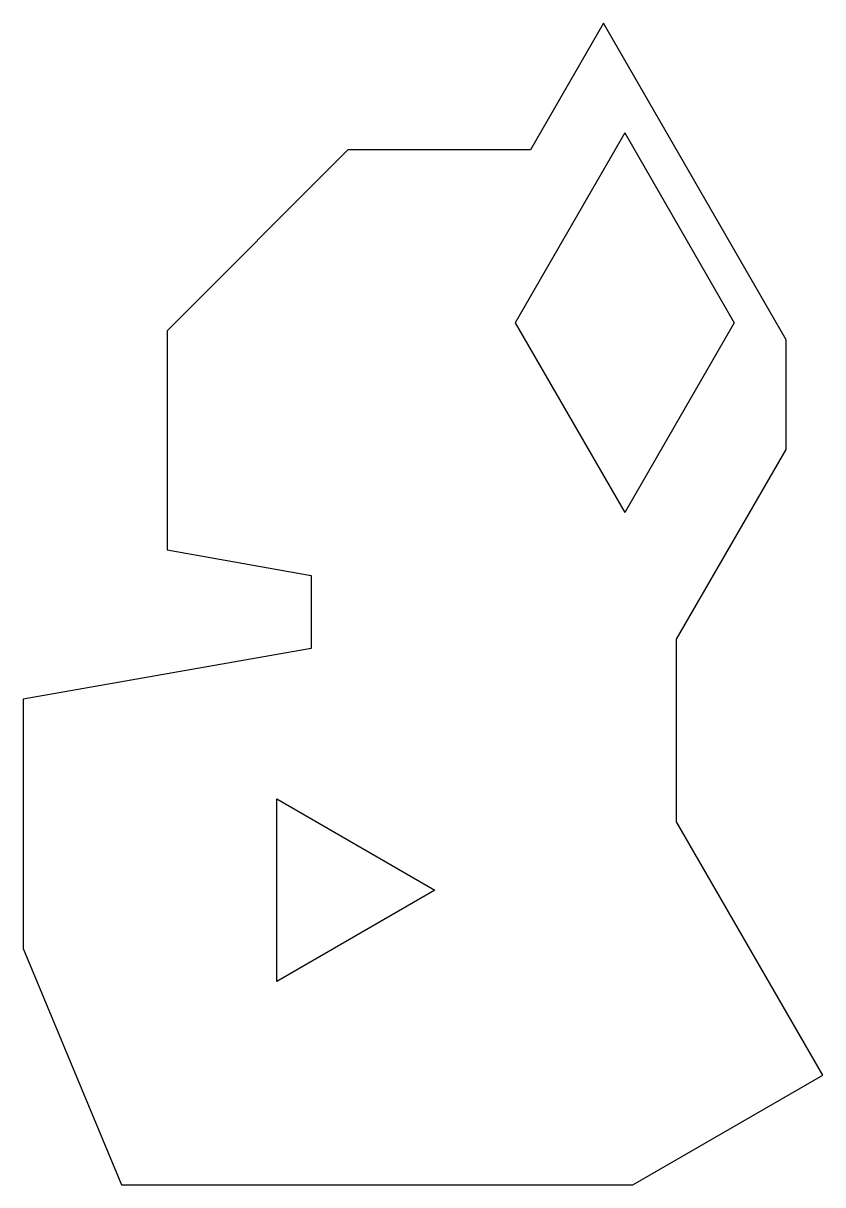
# Model space of a CAD drawing. Header units: millimetres. Extents: x 62 to 171, y 96 to 255.
import ezdxf

# ---------------------------------------------------------------- set-up
doc = ezdxf.new("R2010")
doc.units = ezdxf.units.MM

msp = doc.modelspace()

# ---------------------------------------------------------------- linework, layer by layer
for p, q in [((140.98, 254.92), (130.98, 237.6)), ((165.98, 211.62), (140.98, 254.92)), ((143.87, 239.92), (128.87, 213.94)), ((143.87, 239.92), (158.87, 213.94)), ((105.98, 237.6), (81.23, 212.85)), ((130.98, 237.6), (105.98, 237.6)), ((128.87, 213.94), (143.87, 187.96)), ((158.87, 213.94), (143.87, 187.96)), ((81.23, 212.85), (81.23, 182.85)), ((165.98, 196.62), (165.98, 211.62)), ((150.98, 170.64), (165.98, 196.62)), ((81.23, 182.85), (100.93, 179.38)), ((100.93, 179.38), (100.93, 169.38)), ((150.98, 145.64), (150.98, 170.64)), ((100.93, 169.38), (61.54, 162.43)), ((61.54, 162.43), (61.54, 128.31)), ((96.25, 123.81), (96.25, 148.81)), ((96.25, 148.81), (117.9, 136.31)), ((170.98, 111), (150.98, 145.64)), ((117.9, 136.31), (96.25, 123.81)), ((61.54, 128.31), (75, 96)), ((145, 96), (170.98, 111)), ((75, 96), (145, 96))]:
    msp.add_line(p, q)

doc.saveas('drawing.dxf')
